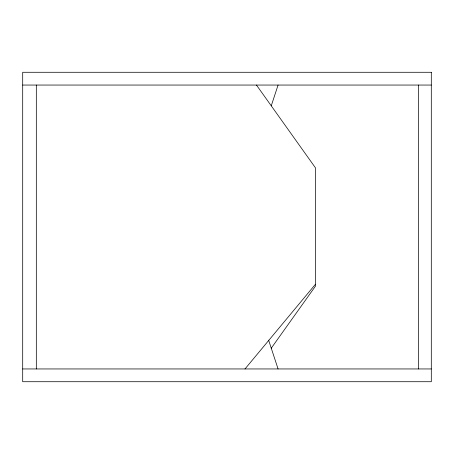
<?xml version="1.0" encoding="UTF-8"?>
<svg xmlns="http://www.w3.org/2000/svg" width="454" height="454" viewBox="0 0 454 454"><rect width="100%" height="100%" fill="white"/><g stroke="black" fill="none" stroke-linecap="round" stroke-linejoin="round"><path stroke-width="0.68" d="M271.259 105.81L278.075 85.051M271.214 348.246L315.479 286.128L315.479 167.872L256.459 85.051M244.995 368.949L315.479 284.221M22.7 85.051L431.3 85.051M22.7 368.949L431.3 368.949M268.62 340.148L278.075 368.949M418.531 85.051L418.531 368.949M36.32 85.051L36.32 368.949M431.3 72.282L22.7 72.282L22.7 381.718L431.3 381.718L431.3 72.282"/></g></svg>
